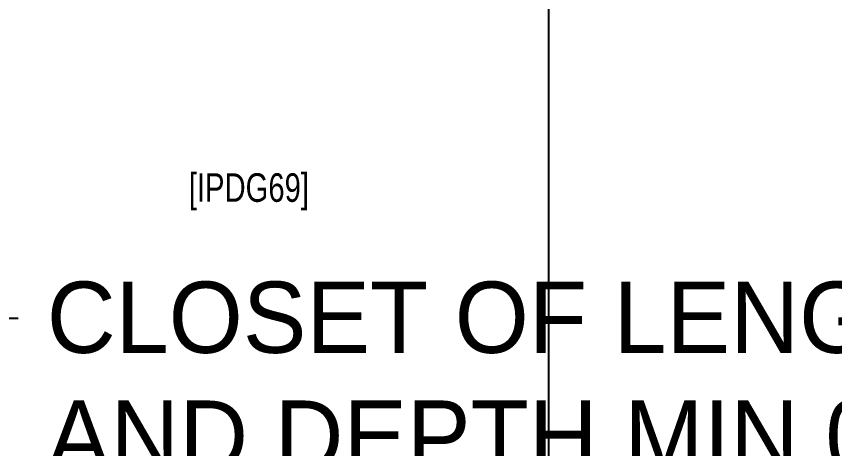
# Model space of a CAD drawing. Header units: metres. Extents: x 75097 to 220695, y -1557923 to -1361206.
# Drawn here: x 120896 to 123765, y -1433145 to -1431629 of the extents above; entities that cross this region are included whole.
import ezdxf
from ezdxf import colors
from ezdxf.entities.mleader import LeaderData, LeaderLine
from ezdxf.math import Vec2, Vec3

# ---------------------------------------------------------------- set-up
doc = ezdxf.new("R2010")
doc.units = ezdxf.units.M
doc.layers.get('0').update_dxf_attribs({"lineweight": 0})
doc.layers.add('A-100 - Copy$0$72_EGR_BASE_TEXT', color=8, linetype='Continuous', lineweight=0)
doc.layers.add('A-100 - Copy$0$axes', color=8, linetype='Continuous')
doc.layers.add('E-POWR', color=7, linetype='Continuous', lineweight=9, true_color=0x4e7e3e)
doc.styles.add('A-100 - Copy$0$X3G_ENTITY_2587EA', font='swisscl.ttf', dxfattribs={"height": 200})
doc.styles.get("Standard").update_dxf_attribs({"font": 'GOTHIC.TTF'})

# ---------------------------------------------------------------- blocks, each defined once
blk = doc.blocks.new('A-100 - Copy')
at = {"layer": 'A-100 - Copy$0$axes'}
blk.add_line((122763.3, -1477297.4, 0), (122763.3, -1387547.7, 0), dxfattribs=at)
at = {"layer": 'A-100 - Copy$0$72_EGR_BASE_TEXT', "insert": (121711.2, -1432179.5), "char_height": 100, "attachment_point": 2, "style": 'A-100 - Copy$0$X3G_ENTITY_2587EA'}
blk.add_mtext('[IPDG69]', dxfattribs=at)

msp = doc.modelspace()

# ---------------------------------------------------------------- leaders
at = {"layer": 'E-POWR'}
ml = msp.add_multileader_mtext('Standard', dxfattribs=at)
ml.set_content('CLOSET OF LENGTH  2.5 METER\\PAND DEPTH MIN 0.5M WITH CEILING OPENING AT CORNER OF DIMENSION 0.5X0.2METER', color=256)
ml.set_leader_properties()
ml.build(insert=Vec2(0, 0))
ml.multileader.update_dxf_attribs({"text_right_attachment_type": 6, "dogleg_length": 200, "arrow_head_size": 200})
ctx = ml.context
ctx.base_point, ctx.char_height, ctx.arrow_head_size, ctx.landing_gap_size, ctx.plane_origin = Vec3(120902.6, -1432687.4), 250, 200, 100, Vec3(119711.6, -1433779.4)
ctx.right_attachment = 6
notes = []
notes.append((ctx, [(0, (1, 1, 0), (120702.6, -1432687.4), (1, 0), 200, [(0, [(119705.9, -1431809.4)], 0, [])])]))
ctx.mtext.insert, ctx.mtext.width, ctx.mtext.flow_direction = Vec3(121002.6, -1432559.2), 9228.761, 5
for ctx, leaders in notes:
    for number, flags, end, landing, length, lines in leaders:
        leader = LeaderData()
        leader.index, (leader.has_last_leader_line, leader.has_dogleg_vector, leader.attachment_direction) = number, flags
        leader.last_leader_point, leader.dogleg_vector, leader.dogleg_length = Vec3(end), Vec3(landing), length
        for number, points, colour, breaks in lines:
            line = LeaderLine()
            line.index, line.vertices, line.color, line.breaks = number, Vec3.list(points), colors.encode_raw_color(colour), breaks
            leader.lines.append(line)
        ctx.leaders.append(leader)

# ---------------------------------------------------------------- next in the draw order: block references
msp.add_blockref('A-100 - Copy', (0, 0))

doc.saveas('drawing.dxf')
